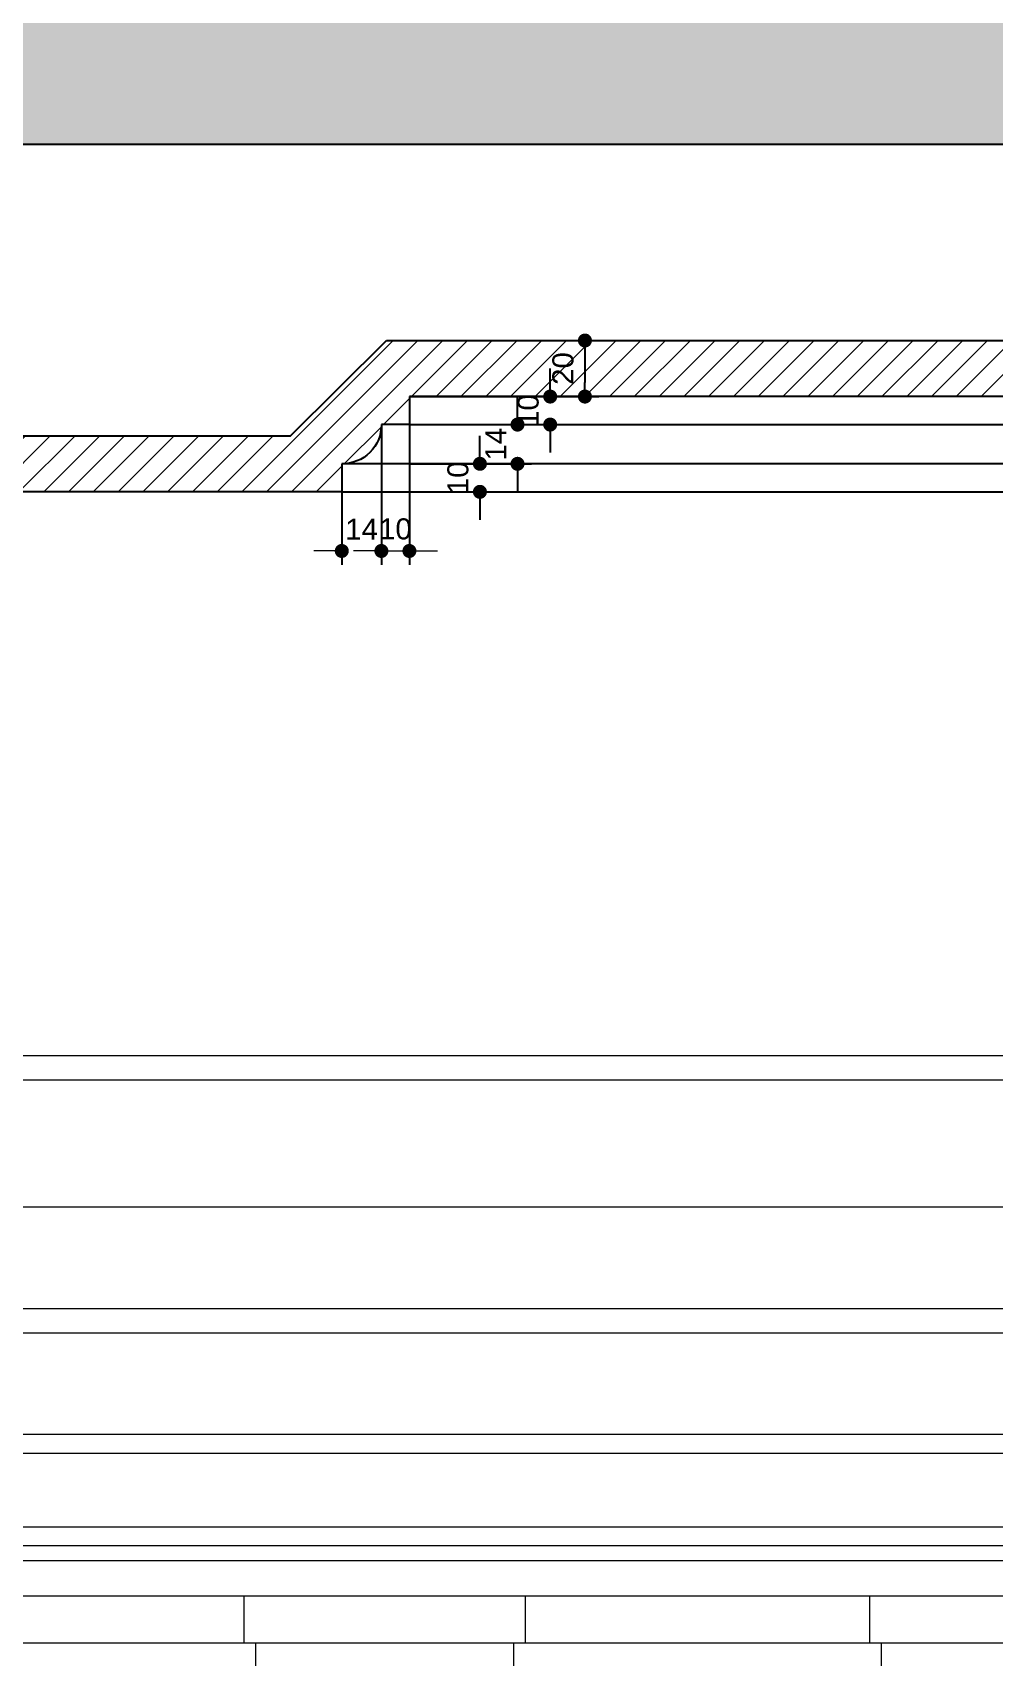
# Model space of a CAD drawing. Header units: inches. Extents: x 274057 to 444617, y 490067 to 635630.
# Drawn here: x 330799 to 331142, y 519460 to 520039 of the extents above; entities that cross this region are included whole.
import ezdxf

# ---------------------------------------------------------------- set-up
doc = ezdxf.new("R2010")
doc.units = ezdxf.units.IN
doc.header["$MEASUREMENT"] = 0
for name, color, linetype, lineweight in [('A-Dim-ID', 9, 'Continuous', 20), ('CQ gypsum 2', 42, 'Continuous', 0), ('CQ Gypsum Hatch', 8, 'Continuous', 20)]:
    doc.layers.add(name, color=color, linetype=linetype, lineweight=lineweight)
for name, color, linetype in [('Calliper_wall hatch_CHB', 8, 'Continuous'), ('CQ centerline', 8, 'Continuous'), ('CQ Grg Gypsum', 41, 'Continuous'), ('CQ section wall', 3, 'Continuous'), ('CQ SPOT DETAIL DIMENSION', 9, 'Continuous'), ('CQ wall section', 5, 'Continuous'), ('ID-wall paper', 8, 'Continuous')]:
    doc.layers.add(name, color=color, linetype=linetype)
doc.styles.get("Standard").update_dxf_attribs({"font": 'arial.ttf'})
doc.dimstyles.new('CQ 5', dxfattribs={"dimscale": 0.05, "dimtxt": 150, "dimasz": 100, "dimexe": 100, "dimexo": 0, "dimgap": 80, "dimtad": 1, "dimdec": 0, "dimzin": 0, "dimdsep": 46, "dimtxsty": 'Standard', "dimblk": 'DOT', "dimcen": 100, "dimclrd": 250, "dimclre": 250, "dimclrt": 3, "dimadec": 0, "dimazin": 0, "dimtfac": 1, "dimtdec": 0, "dimtofl": 0, "dimtmove": 0, "dimatfit": 3, "dimfxl": 1, "dimtolj": 1, "dimtzin": 0, "dimlwd": -1, "dimarcsym": 0})

# ---------------------------------------------------------------- blocks, each defined once
blk = doc.blocks.new('ff15 section A and B')
at = {"layer": 'Calliper_wall hatch_CHB', "ltscale": 300}
h = blk.add_hatch(dxfattribs=at)
h.set_pattern_fill('AR-CONC', color=256, scale=10, angle=-13.97142, style=0)
h.set_pattern_definition([(36.028577, (-10204.6, 0), (68.0890203, -23.40695), [7.5, -82.5]), (341.028577, (-10204.6, 0), (4.6961155, 76.3439316), [6, -66]), (86.480021, (-10198.93, -1.95), (72.7851354, 52.936981), [6.374019, -70.114211]), (32.212777, (-10199.77, 19.41), (99.570572, -41.829513), [11.25, -123.75]), (82.664212, (-10191.48, 15.92), (114.220033, 71.96377), [9.561034, -105.171376]), (337.21274, (-10199.77, 19.41), (114.220033, 71.96377), [9, -99]), (7.028577, (-10191.276, 12.14), (48.2040844, -53.482392), [7.5, -82.5]), (312.028577, (-10191.28, 12.14), (41.119588, 64.495185), [6, -66]), (57.480021, (-10187.26, 7.685), (89.323671, 11.012793), [6.374019, -70.114211]), (23.5285767, (-10204.602, 0), (9.2173322, 32.010976), [0, -65.2, 0, -67, 0, -66.25]), (353.528577, (-10204.602, 0), (35.0512903, 31.9228578), [0, -38.2, 0, -63.7, 0, -25.25]), (313.5285767, (-10226.242, 5.384), (51.2584374, -15.0772595), [0, -25, 0, -78, 0, -103.5]), (303.528577, (-10235.947, 7.8), (59.0102484, -4.3659754), [0, -32.5, 0, -51.8, 0, -73.5])])
h.paths.add_polyline_path([(348877.47, 520249.28), (341276.35, 520249.28), (341276.35, 519999.28), (348877.47, 519999.28)])
h.paths.add_polyline_path([(348877.47, 516299.28), (341276.35, 516299.28), (341276.35, 516049.28), (348877.47, 516049.28)])
at = {"layer": 'CQ section wall', "elevation": 0}
blk.add_lwpolyline([(341275.35, 519999.28), (348877.47, 519999.28)], dxfattribs=at)
blk = doc.blocks.new('ff15 section ceiling A and B')
at = {"layer": 'CQ Gypsum Hatch'}
h = blk.add_hatch(dxfattribs=at)
h.set_pattern_fill('ANSI31', color=256, scale=50, angle=180, style=0)
h.set_pattern_definition([(225, (863766.5914, 132415.6944), (4.41941738, -4.41941738), [])])
edge = h.paths.add_edge_path()
edge.add_line((331689.69, 526452.13), (331689.69, 526703.41))
edge.add_line((331689.69, 526703.41), (331679.69, 526703.41))
edge.add_arc((331665.68, 526703.55), 14.01, 359.45074, 450)
edge.add_line((331665.68, 526717.56), (331665.68, 526727.56))
edge.add_line((331665.68, 526727.56), (331655.68, 526727.56))
edge.add_line((331655.68, 526727.56), (331655.68, 527706.77))
edge.add_line((331655.68, 527706.77), (331665.68, 527706.77))
edge.add_line((331665.68, 527706.77), (331665.68, 527716.77))
edge.add_arc((331665.68, 527730.78), 14.01, 270, 360.54926)
edge.add_line((331679.69, 527730.91), (331689.69, 527730.91))
edge.add_line((331689.69, 527730.91), (331689.69, 527880.91))
edge.add_line((331689.69, 527880.91), (331679.69, 527880.91))
edge.add_arc((331665.68, 527881.05), 14.01, 359.45074, 450)
edge.add_line((331665.68, 527895.06), (331665.68, 527905.06))
edge.add_line((331665.68, 527905.06), (331655.68, 527905.06))
edge.add_line((331655.68, 527905.06), (331655.68, 528884.27))
edge.add_line((331655.68, 528884.27), (331665.68, 528884.27))
edge.add_line((331665.68, 528884.27), (331665.68, 528894.27))
edge.add_arc((331665.68, 528908.28), 14.01, 270, 360.54926)
edge.add_line((331679.69, 528908.41), (331689.69, 528908.41))
edge.add_line((331689.69, 528908.41), (331689.69, 529058.41))
edge.add_line((331689.69, 529058.41), (331679.69, 529058.41))
edge.add_arc((331665.68, 529058.55), 14.01, 359.45074, 450)
edge.add_line((331665.68, 529072.56), (331665.68, 529082.56))
edge.add_line((331665.68, 529082.56), (331655.68, 529082.56))
edge.add_line((331655.68, 529082.56), (331655.68, 530061.77))
edge.add_line((331655.68, 530061.77), (331665.68, 530061.77))
edge.add_line((331665.68, 530061.77), (331665.68, 530071.77))
edge.add_arc((331665.68, 530085.78), 14.01, 270, 360.54926)
edge.add_line((331679.69, 530085.91), (331689.69, 530085.91))
edge.add_line((331689.69, 530085.91), (331689.69, 530235.91))
edge.add_line((331689.69, 530235.91), (331679.69, 530235.91))
edge.add_arc((331665.68, 530236.05), 14.01, 359.45074, 450)
edge.add_line((331665.68, 530250.06), (331665.68, 530260.06))
edge.add_line((331665.68, 530260.06), (331655.68, 530260.06))
edge.add_line((331655.68, 530260.06), (331655.68, 531239.27))
edge.add_line((331655.68, 531239.27), (331665.68, 531239.27))
edge.add_line((331665.68, 531239.27), (331665.68, 531249.27))
edge.add_arc((331665.68, 531263.28), 14.01, 270, 360.54926)
edge.add_line((331679.69, 531263.42), (331689.69, 531263.42))
edge.add_line((331689.69, 531263.42), (331689.69, 531413.42))
edge.add_line((331689.69, 531413.42), (331689.69, 531514.97))
edge.add_arc((331789.69, 531514.97), 100, 90, 180, ccw=False)
edge.add_line((331789.69, 531614.97), (331994.96, 531614.97))
edge.add_line((331994.96, 531614.97), (331994.96, 531523.83))
edge.add_line((331994.96, 531523.83), (332045.68, 531564.97))
edge.add_line((332045.68, 531564.97), (332045.68, 531634.97))
edge.add_line((332045.68, 531634.97), (331789.69, 531634.97))
edge.add_arc((331789.69, 531514.97), 120, 90, 180)
edge.add_line((331669.69, 531514.97), (331669.69, 531413.42))
edge.add_line((331669.69, 531413.42), (331669.69, 531281.74))
edge.add_line((331669.69, 531281.74), (331635.68, 531247.41))
edge.add_line((331635.68, 531247.41), (331635.68, 526719.43))
edge.add_line((331635.68, 526719.43), (331669.69, 526685.09))
edge.add_line((331669.69, 526685.09), (331669.69, 526451.86))
edge.add_arc((331789.69, 526451.86), 120, 180, 270)
edge.add_line((331789.69, 526331.86), (332045.68, 526331.86))
edge.add_line((332045.68, 526331.86), (332045.68, 526401.86))
edge.add_line((332045.68, 526401.86), (331994.96, 526443.01))
edge.add_line((331994.96, 526443.01), (331994.96, 526351.86))
edge.add_line((331994.96, 526351.86), (331789.69, 526351.86))
edge.add_arc((331789.69, 526451.86), 100, 180, 270, ccw=False)
at = {"layer": 'CQ Grg Gypsum', "elevation": 0}
blk.add_lwpolyline([(331655.68, 530260.06), (331655.68, 531239.27), (331665.68, 531239.27), (331665.68, 531249.27, 0.417024), (331679.69, 531263.42), (331689.69, 531263.42), (331689.69, 531413.42), (331689.69, 531514.97, -0.414214), (331789.69, 531614.97), (331994.96, 531614.97), (331994.96, 531523.83), (332045.68, 531564.97), (332045.68, 531634.97), (331789.69, 531634.97, 0.414214), (331669.69, 531514.97), (331669.69, 531413.42), (331669.69, 531281.74), (331635.68, 531247.41), (331635.68, 526719.43)], format="xyb", dxfattribs=at)
blk = doc.blocks.new('A$C11B46C9D')
at = {"layer": 'CQ gypsum 2', "lineweight": 0}
for p, q in [((0, 194.66), (223.28, 194.66)), ((0, 182.05), (223.28, 182.05)), ((61.4, 182.05), (61.4, 165.23)), ((161.87, 182.05), (223.28, 182.05)), ((161.87, 182.05), (161.87, 165.23)), ((0, 165.23), (223.28, 165.23)), ((65.59, 165.23), (65.59, 74.15)), ((157.69, 165.23), (157.69, 74.15)), ((161.87, 165.23), (223.28, 165.23)), ((65.59, 155.42), (72.96, 155.42)), ((65.59, 148.45), (72.96, 155.42)), ((72.96, 155.42), (72.96, 74.15)), ((88.92, 155.42), (88.92, 74.15)), ((88.92, 155.42), (96.29, 148.45)), ((88.92, 155.42), (103.66, 155.42)), ((96.29, 148.45), (103.66, 155.42)), ((103.66, 155.42), (103.66, 74.15)), ((119.62, 155.42), (119.62, 74.15)), ((119.62, 155.42), (134.36, 155.42)), ((119.62, 155.42), (126.99, 148.45)), ((126.99, 148.45), (134.36, 155.42)), ((134.36, 155.42), (134.36, 74.15)), ((150.32, 155.42), (150.32, 74.15)), ((150.32, 155.42), (157.69, 148.45)), ((150.32, 155.42), (157.69, 155.42)), ((96.29, 148.45), (96.29, 74.15)), ((126.99, 148.45), (126.99, 74.15)), ((0, 74.15), (223.28, 74.15)), ((0, 59.35), (223.28, 59.35)), ((64.19, 59.35), (64.19, 52.43)), ((159.08, 59.35), (159.08, 52.43)), ((64.19, 52.43), (159.08, 52.43)), ((68.1, 52.43), (65.53, 41.27)), ((77.03, 52.43), (79.6, 41.27)), ((83.73, 52.43), (81.16, 41.27)), ((92.66, 52.43), (95.23, 41.27)), ((99.36, 52.43), (96.79, 41.27)), ((108.29, 52.43), (110.86, 41.27)), ((114.99, 52.43), (112.42, 41.27)), ((123.92, 52.43), (126.49, 41.27)), ((130.62, 52.43), (128.05, 41.27)), ((139.55, 52.43), (142.11, 41.27)), ((146.25, 52.43), (143.68, 41.27)), ((155.18, 52.43), (157.74, 41.27)), ((65.53, 41.27), (79.6, 41.27)), ((81.16, 41.27), (95.23, 41.27)), ((96.79, 41.27), (110.86, 41.27)), ((112.42, 41.27), (126.49, 41.27)), ((128.05, 41.27), (142.11, 41.27)), ((143.68, 41.27), (157.74, 41.27)), ((0, 16.75), (223.28, 16.75)), ((0, 0), (223.28, 0))]:
    blk.add_line(p, q, dxfattribs=at)
at = {"layer": 'CQ gypsum 2', "lineweight": 0, "ltscale": 100}
for p, q in [((61.4, 182.05), (161.87, 182.05)), ((0, 165.23), (61.4, 165.23))]:
    blk.add_line(p, q, dxfattribs=at)
blk = doc.blocks.new('cornice002.A')
at = {"layer": 'CQ Grg Gypsum', "xscale": -1, "rotation": 359.9999999999987}
for p in [(351655.9, 523348.92, 0), (351879.18, 523348.92, 0), (352102.45, 523348.92, 0)]:
    blk.add_blockref('A$C11B46C9D', p, dxfattribs=at)
blk = doc.blocks.new('_Dot')
at = {"color": 0, "linetype": 'ByBlock', "lineweight": -2}
blk.add_line((-0.5, 0), (-1, 0), dxfattribs=at)
at = {"color": 0, "linetype": 'ByBlock', "const_width": 0.5}
blk.add_lwpolyline([(-0.25, 0, 1), (0.25, 0, 1)], format="xyb", close=True, dxfattribs=at)
blk = doc.blocks.new('*D178')
at = {"layer": 'A-Dim-ID', "color": 250, "lineweight": -2, "transparency": 16777216}
for p, q in [((330933.45, 519909.28), (330933.45, 519849.18)), ((330923.45, 519899.28), (330923.45, 519849.18))]:
    blk.add_line(p, q, dxfattribs=at)
at = {"layer": 'A-Dim-ID', "color": 250, "transparency": 16777216}
for p, q in [((330918.45, 519854.18), (330913.45, 519854.18)), ((330938.45, 519854.18), (330943.45, 519854.18))]:
    blk.add_line(p, q, dxfattribs=at)
at = {"layer": 'Defpoints', "color": 0, "transparency": 16777216}
for p in [(330933.45, 519909.28, 0), (330923.45, 519899.28, 0), (330923.45, 519854.18)]:
    blk.add_point(p, dxfattribs=at)
at = {"layer": 'A-Dim-ID', "color": 250, "transparency": 16777216, "xscale": 5, "yscale": 5, "zscale": 5}
blk.add_blockref('_Dot', (330923.45, 519854.18), dxfattribs=at)
at = {"layer": 'A-Dim-ID', "color": 250, "transparency": 16777216, "xscale": 5, "yscale": 5, "zscale": 5, "rotation": 180}
blk.add_blockref('_Dot', (330933.45, 519854.18), dxfattribs=at)
at = {"layer": 'A-Dim-ID', "color": 3, "transparency": 16777216, "insert": (330928.45, 519862.01), "char_height": 7.5, "attachment_point": 5}
blk.add_mtext('\\A1;10', dxfattribs=at)
blk = doc.blocks.new('*D179')
at = {"layer": 'A-Dim-ID', "color": 250, "lineweight": -2, "transparency": 16777216}
for p, q in [((330923.45, 519899.28), (330923.45, 519849.18)), ((330909.31, 519875.28), (330909.31, 519849.18))]:
    blk.add_line(p, q, dxfattribs=at)
at = {"layer": 'A-Dim-ID', "color": 250, "transparency": 16777216}
for p, q in [((330904.31, 519854.18), (330899.31, 519854.18)), ((330928.45, 519854.18), (330933.45, 519854.18))]:
    blk.add_line(p, q, dxfattribs=at)
at = {"layer": 'Defpoints', "color": 0, "transparency": 16777216}
for p in [(330923.45, 519899.28, 0), (330909.31, 519875.28, 0), (330909.31, 519854.18)]:
    blk.add_point(p, dxfattribs=at)
at = {"layer": 'A-Dim-ID', "color": 250, "transparency": 16777216, "xscale": 5, "yscale": 5, "zscale": 5}
blk.add_blockref('_Dot', (330909.31, 519854.18), dxfattribs=at)
at = {"layer": 'A-Dim-ID', "color": 250, "transparency": 16777216, "xscale": 5, "yscale": 5, "zscale": 5, "rotation": 180}
blk.add_blockref('_Dot', (330923.45, 519854.18), dxfattribs=at)
at = {"layer": 'A-Dim-ID', "color": 3, "transparency": 16777216, "insert": (330916.38, 519861.95), "char_height": 7.5, "attachment_point": 5}
blk.add_mtext('\\A1;14', dxfattribs=at)
blk = doc.blocks.new('*D180')
at = {"layer": 'CQ SPOT DETAIL DIMENSION', "color": 250, "lineweight": -2, "transparency": 16777216}
for p, q in [((330927.07, 519929.28), (331001.1, 519929.28)), ((330933.45, 519909.28), (331001.1, 519909.28))]:
    blk.add_line(p, q, dxfattribs=at)
at = {"layer": 'CQ SPOT DETAIL DIMENSION', "color": 250, "transparency": 16777216}
blk.add_line((330996.1, 519924.28), (330996.1, 519914.28), dxfattribs=at)
at = {"layer": 'Defpoints', "color": 0, "transparency": 16777216}
for p in [(330927.07, 519929.28, 0), (330933.45, 519909.28), (330996.1, 519909.28)]:
    blk.add_point(p, dxfattribs=at)
at = {"layer": 'CQ SPOT DETAIL DIMENSION', "color": 250, "transparency": 16777216, "xscale": 5, "yscale": 5, "zscale": 5}
for p, rotation in [((330996.1, 519929.28), 90), ((330996.1, 519909.28), 270)]:
    blk.add_blockref('_Dot', p, dxfattribs=dict(at, rotation=rotation))
at = {"layer": 'CQ SPOT DETAIL DIMENSION', "color": 3, "transparency": 16777216, "insert": (330988.27, 519919.28), "char_height": 7.5, "attachment_point": 5, "rotation": 90}
blk.add_mtext('\\A1;20', dxfattribs=at)
blk = doc.blocks.new('*D181')
at = {"layer": 'CQ SPOT DETAIL DIMENSION', "color": 250, "transparency": 16777216}
for p, q in [((330983.7, 519914.28), (330983.7, 519919.28)), ((330983.7, 519894.28), (330983.7, 519889.28))]:
    blk.add_line(p, q, dxfattribs=at)
at = {"layer": 'CQ SPOT DETAIL DIMENSION', "color": 250, "lineweight": -2, "transparency": 16777216}
for p, q in [((330933.45, 519909.28), (330988.7, 519909.28)), ((330933.45, 519899.28), (330988.7, 519899.28))]:
    blk.add_line(p, q, dxfattribs=at)
at = {"layer": 'Defpoints', "color": 0, "transparency": 16777216}
for p in [(330933.45, 519909.28), (330933.45, 519899.28, 0), (330983.7, 519899.28)]:
    blk.add_point(p, dxfattribs=at)
at = {"layer": 'CQ SPOT DETAIL DIMENSION', "color": 250, "transparency": 16777216, "xscale": 5, "yscale": 5, "zscale": 5}
for p, rotation in [((330983.7, 519909.28), 270), ((330983.7, 519899.28), 90)]:
    blk.add_blockref('_Dot', p, dxfattribs=dict(at, rotation=rotation))
at = {"layer": 'CQ SPOT DETAIL DIMENSION', "color": 3, "transparency": 16777216, "insert": (330975.87, 519904.28), "char_height": 7.5, "attachment_point": 5, "rotation": 90}
blk.add_mtext('\\A1;10', dxfattribs=at)
blk = doc.blocks.new('*D182')
at = {"layer": 'CQ SPOT DETAIL DIMENSION', "color": 250, "transparency": 16777216}
for p, q in [((330972.04, 519904.28), (330972.04, 519909.28)), ((330972.04, 519880.28), (330972.04, 519875.28))]:
    blk.add_line(p, q, dxfattribs=at)
at = {"layer": 'CQ SPOT DETAIL DIMENSION', "color": 250, "lineweight": -2, "transparency": 16777216}
for p, q in [((330933.45, 519899.28), (330977.04, 519899.28)), ((330933.45, 519885.28), (330977.04, 519885.28))]:
    blk.add_line(p, q, dxfattribs=at)
at = {"layer": 'Defpoints', "color": 0, "transparency": 16777216}
for p in [(330933.45, 519899.28, 0), (330933.45, 519885.28), (330972.04, 519885.28)]:
    blk.add_point(p, dxfattribs=at)
at = {"layer": 'CQ SPOT DETAIL DIMENSION', "color": 250, "transparency": 16777216, "xscale": 5, "yscale": 5, "zscale": 5}
for p, rotation in [((330972.04, 519899.28), 270), ((330972.04, 519885.28), 90)]:
    blk.add_blockref('_Dot', p, dxfattribs=dict(at, rotation=rotation))
at = {"layer": 'CQ SPOT DETAIL DIMENSION', "color": 3, "transparency": 16777216, "insert": (330964.28, 519892.28), "char_height": 7.5, "attachment_point": 5, "rotation": 90}
blk.add_mtext('\\A1;14', dxfattribs=at)
blk = doc.blocks.new('*D183')
at = {"layer": 'CQ SPOT DETAIL DIMENSION', "color": 250, "transparency": 16777216}
for p, q in [((330958.62, 519890.28), (330958.62, 519895.28)), ((330958.62, 519870.28), (330958.62, 519865.28))]:
    blk.add_line(p, q, dxfattribs=at)
at = {"layer": 'CQ SPOT DETAIL DIMENSION', "color": 250, "lineweight": -2, "transparency": 16777216}
for p, q in [((330933.45, 519885.28), (330963.62, 519885.28)), ((330909.31, 519875.28), (330963.62, 519875.28))]:
    blk.add_line(p, q, dxfattribs=at)
at = {"layer": 'Defpoints', "color": 0, "transparency": 16777216}
for p in [(330933.45, 519885.28), (330909.31, 519875.28, 0), (330958.62, 519875.28)]:
    blk.add_point(p, dxfattribs=at)
at = {"layer": 'CQ SPOT DETAIL DIMENSION', "color": 250, "transparency": 16777216, "xscale": 5, "yscale": 5, "zscale": 5}
for p, rotation in [((330958.62, 519885.28), 270), ((330958.62, 519875.28), 90)]:
    blk.add_blockref('_Dot', p, dxfattribs=dict(at, rotation=rotation))
at = {"layer": 'CQ SPOT DETAIL DIMENSION', "color": 3, "transparency": 16777216, "insert": (330950.79, 519880.28), "char_height": 7.5, "attachment_point": 5, "rotation": 90}
blk.add_mtext('\\A1;10', dxfattribs=at)

msp = doc.modelspace()

# ---------------------------------------------------------------- linework, layer by layer
at = {"layer": 'CQ centerline'}
for p, q in [((330933.45, 519899.28, 0), (331912.66, 519899.28, 0)), ((331936.67, 519885.28, 0), (330909.44, 519885.28, 0)), ((330909.31, 519875.28, 0), (331936.81, 519875.28, 0))]:
    msp.add_line(p, q, dxfattribs=at)
at = {"layer": 'CQ gypsum 2'}
for p, q in [((330759.31, 519674.15, 0), (335619.31, 519674.15, 0)), ((330759.31, 519665.45, 0), (335619.31, 519665.45, 0)), ((330750.68, 519620.18, 0), (335627.94, 519620.18, 0)), ((330693.7, 519583.82, 0), (335684.91, 519583.82, 0)), ((330693.7, 519575.18, 0), (335684.91, 519575.18, 0)), ((330681.69, 519538.95, 0), (335696.92, 519538.95, 0)), ((330659.79, 519532.27, 0), (335718.82, 519532.27, 0)), ((330622.39, 519505.94, 0), (335757.34, 519505.94, 0)), ((330621.27, 519499.28, 0), (335757.34, 519499.28, 0))]:
    msp.add_line(p, q, dxfattribs=at)

# ---------------------------------------------------------------- block references
at = {"layer": 'CQ Grg Gypsum', "xscale": -1}
msp.add_blockref('cornice002.A', (682692.11, -4049.63, 0), dxfattribs=at)
at = {"layer": 'CQ wall section', "xscale": -1}
msp.add_blockref('ff15 section A and B', (678128.06, 0), dxfattribs=at)
at = {"layer": 'ID-wall paper', "xscale": -1, "rotation": 90}
msp.add_blockref('ff15 section ceiling A and B', (862172.72, 851564.96, 0), dxfattribs=at)

# ---------------------------------------------------------------- dimensions: what is measured, and where the dimension line sits
at = {"layer": 'A-Dim-ID'}
for base, p1, p2, picture, middle in [((330923.45, 519854.18, 0), (330933.45, 519909.28, 0), (330923.45, 519899.28, 0), '*D178', (330928.45, 519854.18, 0)), ((330909.31, 519854.18, 0), (330923.45, 519899.28, 0), (330909.31, 519875.28, 0), '*D179', (330916.38, 519854.18, 0))]:
    dim = msp.add_linear_dim(base=base, p1=p1, p2=p2, dimstyle='CQ 5', override={"dimtmove": 1}, dxfattribs=at)
    dim.commit()
    dim.dimension.update_dxf_attribs({"geometry": picture, "text_midpoint": middle, "dimtype": 160})
at = {"layer": 'CQ SPOT DETAIL DIMENSION'}
dim = msp.add_linear_dim(base=(330996.1, 519909.28, 0), p1=(330927.07, 519929.28, 0), p2=(330933.45, 519909.28, 0), angle=90, dimstyle='CQ 5', dxfattribs=at)
dim.commit()
dim.dimension.update_dxf_attribs({"geometry": '*D180', "text_midpoint": (330988.27, 519919.28, 0)})
for base, p1, p2, picture, middle in [((330983.7, 519899.28, 0), (330933.45, 519909.28, 0), (330933.45, 519899.28, 0), '*D181', (330983.7, 519904.28, 0)), ((330972.04, 519885.28, 0), (330933.45, 519899.28, 0), (330933.45, 519885.28, 0), '*D182', (330972.04, 519892.28, 0)), ((330958.62, 519875.28, 0), (330933.45, 519885.28, 0), (330909.31, 519875.28, 0), '*D183', (330958.62, 519880.28, 0))]:
    dim = msp.add_linear_dim(base=base, p1=p1, p2=p2, angle=90, dimstyle='CQ 5', dxfattribs=at)
    dim.commit()
    dim.dimension.update_dxf_attribs({"geometry": picture, "text_midpoint": middle, "dimtype": 160})

doc.saveas('drawing.dxf')
